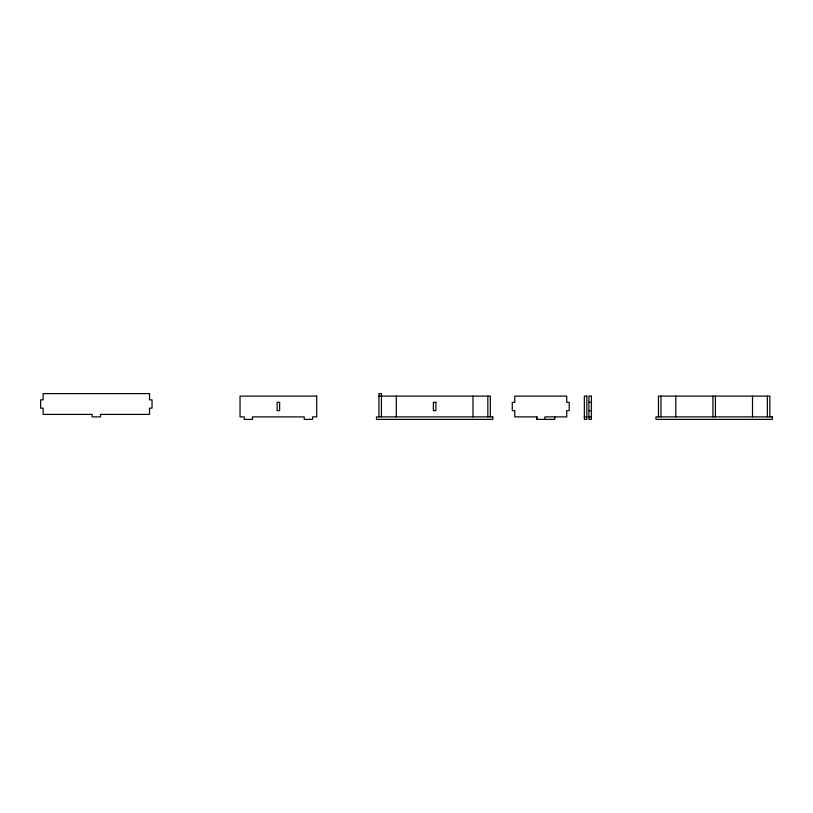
<?xml version="1.0" encoding="UTF-8"?>
<svg xmlns="http://www.w3.org/2000/svg" width="813" height="813" viewBox="0 0 813 813"><rect width="100%" height="100%" fill="white"/><g stroke="black" fill="none" stroke-linecap="round" stroke-linejoin="round"><path stroke-width="1.22" d="M536.651 416.886L536.651 419.386L536.61 416.886L514.771 416.886L514.771 410.656L512.281 410.656L512.281 402.344L514.771 402.344L514.771 396.114L566.722 396.114L566.722 402.344L569.222 402.344L569.222 410.656L566.722 410.656L566.722 416.886L544.903 416.886L544.903 419.386M378.949 396.114L490.33 396.114L490.33 416.886M588.917 402.344L591.417 402.344M588.917 410.656L591.417 410.656M584.344 416.886L586.834 416.886M588.917 416.886L591.417 416.886M536.61 419.386L554.781 419.386L554.781 416.886M769.86 416.886L769.86 396.114L658.469 396.114L658.469 416.886M767.36 396.114L767.36 416.886M752.503 396.114L752.503 416.886M715.41 396.114L715.41 416.886M712.92 396.114L712.92 416.886M675.827 396.114L675.827 416.886M660.969 396.114L660.969 416.886M536.936 416.937L536.936 419.386M487.841 396.114L487.841 416.886M472.973 396.114L472.973 416.886M396.307 396.114L396.307 416.886M381.439 416.886L381.439 393.614L378.949 393.614L378.949 416.886M149.541 393.614L43.14 393.614L43.14 399.854L40.65 399.854L40.65 408.167L43.14 408.167L43.14 414.396L92.184 414.396L92.184 416.886L100.497 416.886L100.497 414.396L149.541 414.396L149.541 408.167L152.031 408.167L152.031 399.854L149.541 399.854L149.541 393.614M316.704 396.114L240.038 396.114L240.038 416.886L244.195 416.886L244.195 419.386L252.497 419.386L252.497 416.886L304.235 416.886L304.235 419.386L312.548 419.386L312.548 416.886L316.704 416.886L316.704 396.114M586.834 396.114L584.344 396.114L584.344 419.386L586.834 419.386L586.834 396.114M591.417 396.114L588.917 396.114L588.917 419.386L591.417 419.386L591.417 396.114M279.621 402.344L277.121 402.344L277.121 410.656L279.621 410.656L279.621 402.344M435.89 402.344L433.39 402.344L433.39 410.656L435.89 410.656L435.89 402.344M492.82 416.886L376.46 416.886L376.46 419.386L492.82 419.386L492.82 416.886M772.35 416.886L655.979 416.886L655.979 419.386L772.35 419.386L772.35 416.886"/></g></svg>
